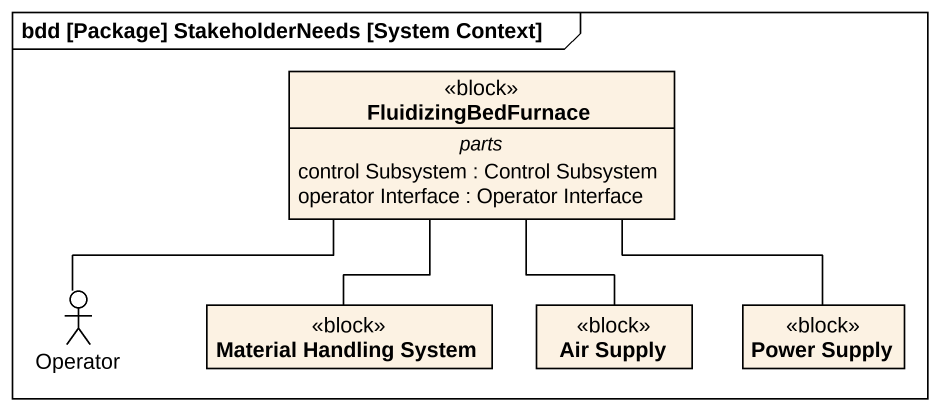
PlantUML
@startuml
mainframe bdd [Package] StakeholderNeeds [System Context]
allowmixing
hide circle
hide empty members
class FluidizingBedFurnace <<block>> {
  -- parts --
  control Subsystem : Control Subsystem
  operator Interface : Operator Interface
}
actor Operator
class "Material Handling System" as Material_Handling_System <<block>>
class "Air Supply" as Air_Supply <<block>>
class "Power Supply" as Power_Supply <<block>>
Operator -right- FluidizingBedFurnace
Material_Handling_System -up- FluidizingBedFurnace
Air_Supply -up- FluidizingBedFurnace
Power_Supply -left- FluidizingBedFurnace
@enduml
